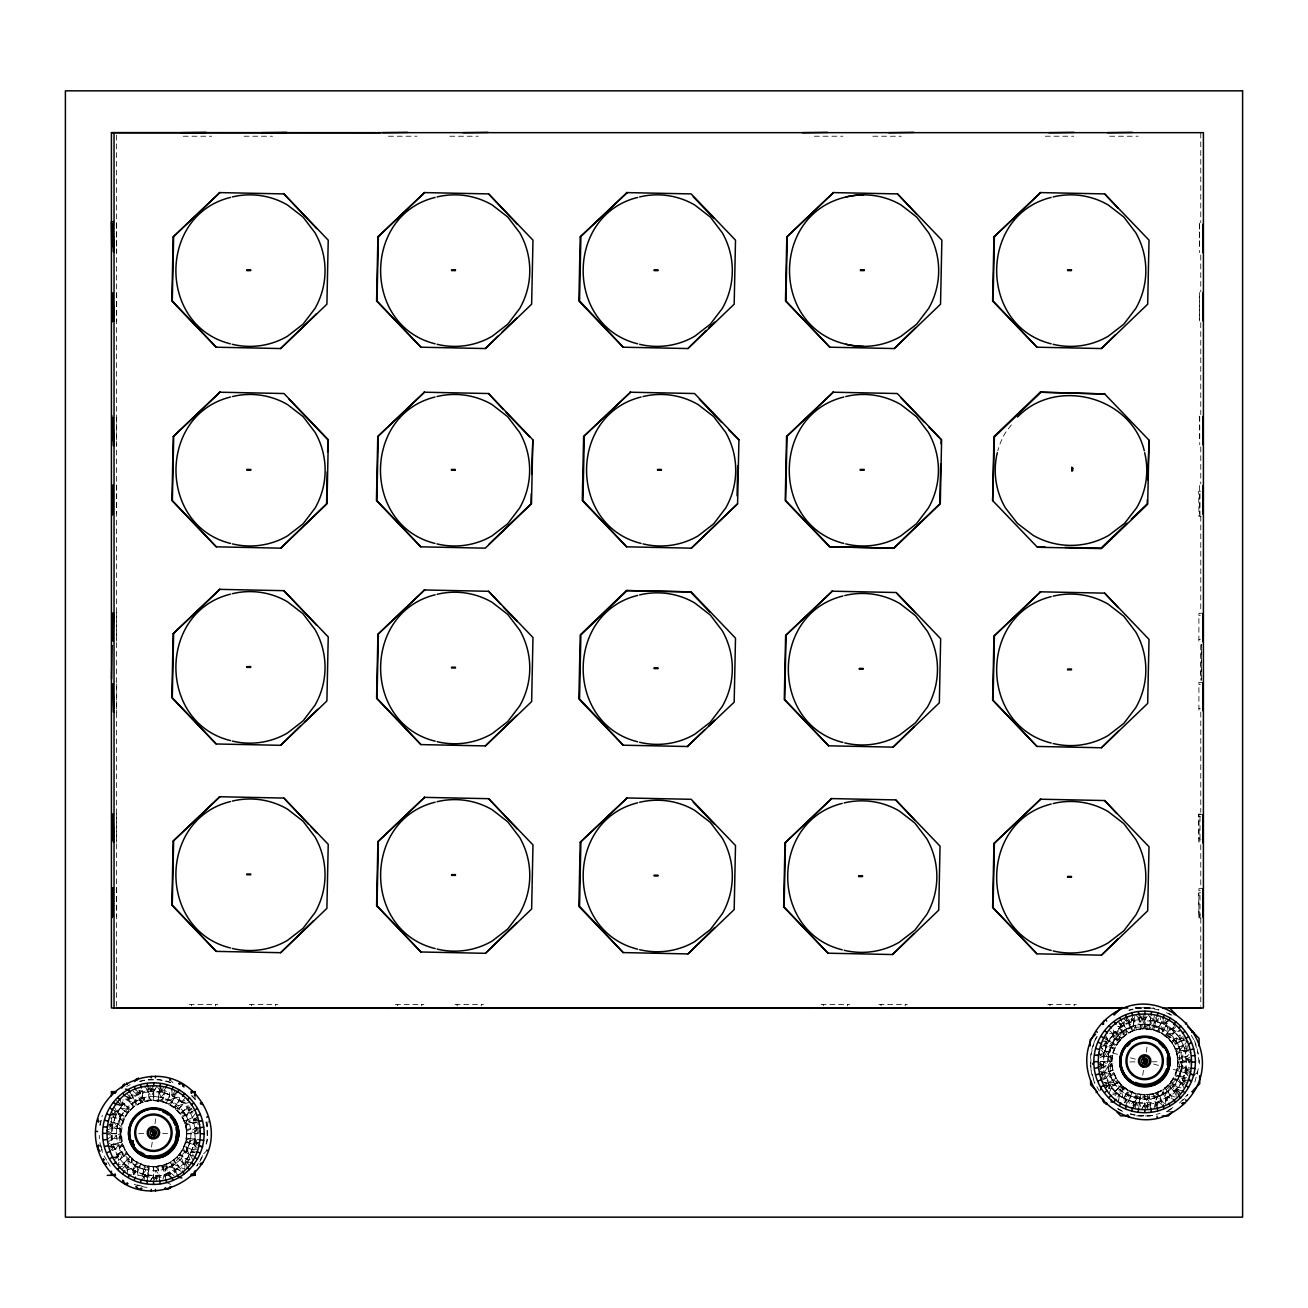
<?xml version="1.0" encoding="UTF-8"?>
<svg xmlns="http://www.w3.org/2000/svg" width="1308" height="1308" viewBox="0 0 1308 1308"><rect width="100%" height="100%" fill="white"/><g stroke="black" fill="none" stroke-linecap="round" stroke-linejoin="round"><path stroke-width="0.75" stroke-dasharray="5 3.75" d="M157.859 1166.049L159.347 1177.445L156.322 1175.451L153.576 1178.377L153.592 1166.605L162.208 1165.346M153.657 1166.458C110.853 1166.752 110.902 1100.061 153.706 1100.502L153.723 1088.73L150.992 1091.657L144.501 1086.964M1149.094 1094.338L1150.566 1105.718L1147.557 1103.739L1144.811 1106.65L1144.827 1094.878C1169.352 1095.63 1186.013 1066.184 1173.554 1045.288M1113.059 1070.222C1107.304 1050.16 1124.062 1028.366 1144.941 1028.791L1144.958 1017.019L1142.211 1019.929L1135.736 1015.253M186.047 1129.442L197.443 1127.97L195.448 1130.979L198.375 1133.725L186.57 1133.742C186.782 1116.116 171.348 1100.649 153.739 1100.731L153.739 1085.771M153.559 1179.489L153.559 1166.376M1133.415 1106.96L1133.431 1102.497L1155.553 1102.579L1155.536 1107.042M1134.347 1016.43L1134.33 1020.894L1156.452 1020.976L1156.468 1018M1184.329 1035.691L1183.527 1039.713L1173.456 1045.517C1167.504 1035.576 1156.55 1029.233 1144.958 1029.02L1144.974 1014.043M1144.794 1107.778L1144.794 1094.649M1201.365 680.291L1201.365 644.321L1200.891 680.291M129.884 1092.115L135.084 1101.14L135.525 1106.192L131.225 1104.099L133.154 1102.628L132.762 1090.937L141.82 1098.36L142.817 1092.72L153.723 1091.297L156.813 1086.376L161.898 1092.589C210.964 1100.682 202.887 1177.2 153.576 1175.81L150.502 1180.732L146.333 1169.728C129.279 1166.883 116.428 1150.517 116.379 1133.382L120.974 1135.54L117.017 1138.205L109.872 1139.137L111.85 1136.112L106.373 1130.308L117.377 1126.139L121.415 1114.759M177.414 1174.993L172.231 1165.968L171.773 1160.915L176.09 1163.008L174.16 1164.48L174.536 1176.17L165.478 1168.747L167.735 1167.815L166.083 1163.858L170.629 1174.813L167.048 1173.341L165.2 1177.053L162.127 1165.493C182.401 1160.441 193.044 1134.968 182.319 1117.016A32.994 32.994 0 0 0 121.824 1141.949L110.248 1145.007L113.96 1146.838L115.006 1149.389L113.077 1151.858M1136.423 1029.887L1133.333 1018.327L1131.485 1022.055L1123.997 1019.243L1124.373 1030.9L1122.444 1032.372L1126.76 1034.481L1126.319 1029.429L1121.12 1020.404M1165.771 1104.459L1165.379 1092.769L1167.308 1091.297L1163.008 1089.188L1163.45 1094.24L1168.649 1103.265M116.199 1104.606L122.216 1105.783L122.347 1101.777M184.886 1167.325L185.082 1161.324L188.941 1160.817L179.507 1153.591L182.907 1156.207L178.199 1155.291L179.948 1160.033L172.215 1165.968L163.238 1169.663L153.592 1170.922L155.734 1166.327L158.415 1170.3M1113.582 1030.066L1113.451 1034.056L1109.593 1034.579M148.899 1096.807L151.565 1100.78L153.723 1096.186L144.076 1097.445L143.193 1102.431L139.58 1099.292L141.215 1103.249L136.686 1092.294L140.267 1093.766L140.447 1090.153M1131.665 1018.425L1131.502 1022.055L1128.951 1023.101L1123.997 1019.21M115.186 1103.135L122.216 1105.783L122.462 1102.154L130.408 1110.1L123.9 1103.625L122.952 1099.717M191.115 1162.501L185.082 1161.324L184.837 1164.954L176.891 1157.008L183.414 1163.482L184.82 1169.319L174.16 1164.48L163.238 1169.663L162.127 1165.493M1178.541 1095.712L1176.317 1089.613L1180.437 1093.226L1176.072 1093.226L1176.317 1089.597L1180.159 1089.09L1170.742 1081.88L1174.143 1084.479L1169.434 1083.58L1171.183 1088.321L1174.633 1091.771L1176.055 1097.608L1176.317 1089.613L1182.334 1090.774M134.757 1174.584L135.067 1170.987C100.978 1156.37 106.193 1100.666 142.817 1092.72L141.82 1098.36M1125.992 1102.857L1126.286 1099.26C1087.111 1082.599 1101.908 1017.379 1144.958 1019.586L1148.032 1014.665L1153.133 1020.878C1201.316 1029.02 1195.103 1105.489 1144.811 1104.083L1141.72 1109.004L1137.551 1098.001C1094.567 1090.741 1100.862 1023.363 1144.941 1024.475L1142.8 1029.069L1140.118 1025.096L1139.186 1017.951L1142.211 1014.795M189.889 1159.591L181.436 1158.12L183.414 1163.482L191.181 1152.234L194.401 1150.615L183.79 1146.233L187.747 1147.868L182.957 1148.195L185.883 1152.332L189.611 1143.372L190.265 1138.549L185.72 1140.118L189.611 1143.388L185.883 1152.332L179.932 1160.065M1105.522 1035.364L1108.416 1040.596L1107.353 1043.146L1104.132 1044.765L1114.743 1049.163L1110.786 1047.528L1115.577 1047.185L1112.65 1043.048L1108.922 1052.008L1108.268 1056.831L1112.814 1055.262L1108.939 1052.008L1101.516 1050.046L1103.821 1053.496L1100.731 1055.85L1098.475 1052.057M1171.167 1088.338C1176.464 1082.321 1180.862 1074.98 1181.484 1066.838L1176.955 1068.407L1180.83 1071.661L1190.918 1074.342M147.412 1180.323L149.308 1165.804L148.115 1174.862L142.686 1174.143L135.067 1170.971L131.143 1172.311L137.111 1161.929L132.5 1169.908L142.67 1174.159L153.576 1175.614L150.502 1180.732M159.658 1088.599L158.006 1101.303L159.2 1092.245L157.99 1089.302M1138.647 1108.595L1140.527 1094.093L1139.333 1103.151L1133.922 1102.431L1126.302 1099.26L1122.362 1100.6L1128.346 1090.218L1121.528 1084.97L1116.313 1078.152L1106.241 1083.956L1102.382 1082.615M1150.893 1016.888L1149.225 1029.576L1150.419 1020.518L1149.225 1017.575M114.303 1107.075L117.18 1112.307L112.946 1122.477L112.226 1127.921L121.301 1129.098L109.512 1127.578L112.586 1125.207L117.18 1112.34L123.9 1103.592L125.862 1108.988L117.409 1107.516M116.412 1133.382C116.592 1116.967 128.151 1101.745 144.076 1097.445L145.188 1101.614L142.098 1090.055L140.267 1093.766L135.64 1089.744M189.333 1102.48L183.512 1103.903L174.798 1097.199L170.187 1105.178L174.765 1097.183L172.231 1096.137L170.612 1092.899L166.23 1103.527L167.865 1099.554L168.209 1104.344L172.329 1101.434L160.982 1097.379L159.184 1092.229L164.612 1092.965L163.369 1097.69L160.116 1101.581L158.562 1097.052C180.095 1099.014 195.66 1122.624 189.611 1143.388L190.265 1138.549M193.012 1160.033L190.118 1154.8L194.712 1141.9L197.802 1139.53M1100.911 1054.493L1103.821 1053.48L1107.353 1043.146L1106.012 1039.222L1116.394 1045.19L1121.643 1038.405L1113.697 1030.442L1113.435 1034.072L1107.418 1032.895M1100.306 1071.448L1104.148 1072.576L1110.018 1084.937L1109.511 1088.779L1118.929 1081.553L1111.686 1087.128L1109.2 1092.916L1117.196 1093.177L1116.623 1096.186M1186.225 1038.176L1181.418 1040.923L1179.751 1038.732L1180.257 1034.89L1170.84 1042.116L1178.083 1036.541L1181.418 1040.923L1187.402 1041.054L1179.98 1050.111L1179.048 1047.855L1175.091 1049.49L1183.527 1046.008L1184.574 1048.542L1188.285 1050.389L1176.726 1053.463L1180.895 1052.351L1182.154 1061.998L1180.83 1071.661L1177.102 1080.621L1174.192 1076.484L1178.982 1076.141L1175.009 1074.506L1185.637 1078.904L1182.399 1080.522L1183.74 1084.446L1173.358 1078.479L1186.143 1085.836M1184.247 1088.305L1181.353 1083.073L1185.947 1070.173L1189.021 1067.819M197.295 1151.808L191.181 1152.234L194.908 1157.564L182.139 1150.19L192.521 1156.158L191.181 1152.234L194.352 1144.631L195.072 1139.186L197.998 1137.993M1103.625 1037.833L1108.416 1040.596L1111.718 1045.288L1106.306 1045.664L1103.461 1056.21L1097.608 1058.581M1181.353 1083.057L1178.05 1078.381L1183.446 1078.005L1186.307 1067.459L1189.234 1066.282M117.704 1123.719L121.579 1126.989L117.05 1128.559L117.704 1123.719L110.281 1121.757L112.586 1125.207L109.692 1126.204M1108.268 1056.831L1108.939 1052.008M1180.83 1071.661L1181.484 1066.838M117.05 1128.559L117.377 1126.139L112.962 1122.493L121.873 1124.847M127.285 1172.818L129.181 1161.242L123.819 1163.204L130.293 1156.697L122.363 1164.643L125.977 1164.888L126.5 1168.731L133.71 1159.313L131.094 1162.714L132.01 1158.005L127.268 1159.755M179.588 1097.412L178.117 1105.865L183.496 1103.903L177.005 1110.41L184.951 1102.464L181.322 1102.219L180.815 1098.377L173.604 1107.794L176.204 1104.393L175.288 1109.102L180.03 1107.353M1118.504 1101.091L1120.416 1089.515L1115.054 1091.493L1123.768 1098.197L1133.905 1102.431L1144.811 1103.887L1141.72 1109.004M151.499 1147.034L152.382 1141.214M155.014 1123.752L155.897 1117.931M1142.718 1075.307L1143.601 1069.486M1146.249 1052.024L1147.132 1046.204M169.582 1172.295L167.048 1173.341L165.903 1179.734L164.497 1174.388L165.478 1168.747L162.813 1180.143M1127.905 1020.583L1128.951 1023.101L1133.055 1026.649L1134.036 1020.992L1123.866 1025.227L1119.501 1028.529L1116.607 1027.303M1154.032 1108.416L1156.713 1097.02L1164.529 1103.494M163.238 1169.663L164.121 1164.676L167.735 1167.815L164.121 1164.676M1133.055 1026.649L1134.052 1020.992M1128.967 1023.101L1132.45 1031.522L1130.799 1027.565L1134.428 1030.72L1135.295 1025.717L1124.373 1030.9L1119.501 1028.529L1125.06 1035.773L1117.833 1026.355L1121.675 1026.862L1122.656 1023.085L1128.477 1033.173A32.994 32.994 0 0 1 1177.936 1061.802L1176.808 1070.336L1172.933 1069.29M1149.634 1098.573L1146.969 1094.6L1144.827 1099.21L1154.457 1097.952L1155.34 1092.948L1158.953 1096.104L1163.45 1094.24L1171.183 1088.338L1168.126 1085.28L1176.072 1093.226M1157.139 1108.023L1155.716 1102.677L1156.713 1097.02M139.089 1090.3L140.267 1093.766L141.395 1087.373M1132.63 1015.646L1131.502 1022.055L1126.875 1018.033M1157.417 1106.421L1158.267 1101.614L1161.847 1103.085L1157.318 1092.147L1158.953 1096.104L1154.457 1097.952L1153.345 1093.782L1161.291 1090.48L1167.112 1100.584L1168.077 1096.807L1170.268 1095.139L1174.617 1096.987M131.127 1162.714L132.01 1158.005M1117.719 1097.02L1124.929 1087.586L1122.329 1091.003L1123.245 1086.294L1118.504 1088.027L1113.582 1092.916L1117.212 1093.177L1113.582 1097.298M1175.908 1051.468L1179.048 1047.871L1175.908 1051.468L1180.895 1052.351L1177.167 1043.359L1171.281 1035.642L1166.523 1037.375L1167.423 1032.666L1164.823 1036.083L1172.033 1026.649L1172.557 1030.491L1180.552 1030.753L1169.352 1034.154L1170.382 1028.84M125.388 1167.897L125.977 1164.888L117.982 1164.627L122.821 1153.95L121.366 1152.021L112.308 1157.22L118.783 1156.664L111.703 1158.201M175.288 1109.102L176.204 1104.393M1122.329 1091.003L1123.245 1086.294M1166.523 1037.375L1167.439 1032.666M1173.145 1027.483L1172.557 1030.491L1176.562 1030.622M1123.981 1022.186L1120.106 1037.587L1104.835 1041.806M1165.918 1101.303L1169.777 1085.885L1188.874 1080.621M100.078 1125.256L101.566 1119.386M206.157 1143.96L207.155 1140.053L206.991 1125.91L205.896 1122.019M1094.289 1041.789L1090.807 1055.491L1090.905 1063.568M1194.891 1082.027L1198.39 1068.325A54.168 54.168 0 0 1 1197.327 1074.309M125.372 1099.014L128.266 1100.257L130.457 1098.589L131.421 1094.812L137.242 1104.884M164.497 1174.388L176.858 1168.518L180.7 1169.025L173.474 1159.607L179.032 1166.85L176.858 1168.518L175.877 1172.295L170.056 1162.223M147.771 1177.592L145.401 1174.519L142.67 1174.159L143.929 1169.417L147.183 1165.526L148.752 1170.055L143.913 1169.401L134.969 1165.673L139.106 1162.763L139.449 1167.553L134.969 1165.673M1124.667 1102.546L1126.302 1099.26L1127.921 1102.497L1132.303 1091.869L1130.668 1095.826L1130.325 1091.052L1126.204 1093.962L1135.164 1097.706L1139.987 1098.344L1138.418 1093.799L1135.148 1097.69L1132.941 1105.996M1171.298 1035.642C1165.264 1030.344 1157.94 1025.979 1149.781 1025.325L1151.351 1029.87L1154.621 1025.979L1156.583 1018.572L1153.133 1020.878L1151.122 1015.073M162.257 1101.876L165.348 1090.283L161.898 1092.589L163.32 1087.242M143.978 1179.865L145.401 1174.519L141.951 1176.824M1154.555 1015.531L1153.133 1020.878L1157.302 1015.891M1135.213 1108.138L1136.636 1102.791L1128.804 1100.306L1128.444 1094.894L1123.768 1098.197L1128.346 1090.218L1136.276 1093.521L1144.892 1094.731L1153.427 1093.619M123.786 1163.204L132.533 1169.924L137.209 1166.622L137.585 1172.017L142.67 1174.159L145.041 1165.232M1136.276 1093.521L1133.889 1102.415L1137.551 1098.001L1139.987 1098.344M1153.493 1030.148L1155.88 1021.254L1158.741 1018.474M206.991 1125.91L208.463 1120.531M153.2 1084.757L150.976 1091.657L147.575 1086.572L148.262 1092.016L151.287 1096.496L153.723 1091.297M155.211 1178.9L156.322 1175.451L159.739 1180.535L159.036 1175.091L156.012 1170.611L153.576 1175.81M1144.958 1019.586L1142.522 1024.785L1139.497 1020.289L1138.81 1014.845L1142.211 1019.929L1144.435 1013.03M1146.446 1107.189L1147.557 1103.739L1150.958 1108.824L1150.272 1103.38L1147.247 1098.884L1144.811 1104.083M117.213 1157.956L119.78 1150.223L119.78 1116.754L117.213 1109.037M189.938 1159.885L186.717 1150.223L186.717 1116.754L189.938 1107.108M1175.189 1023.477L1172.557 1030.491L1176.186 1026.371M115.006 1149.372L118.554 1145.285L112.913 1144.287L107.567 1145.71L113.96 1146.838L112.488 1150.419L123.442 1145.89L119.486 1147.525L122.625 1143.911L117.638 1143.029L121.808 1141.917L120.728 1133.398L108.924 1133.382M139.449 1167.553L141.084 1163.58L136.686 1174.208L135.067 1170.971L132.402 1172.851M194.99 1109.887L185.965 1115.086L180.913 1115.528L183.006 1111.228L184.477 1113.157L196.184 1112.765L188.744 1121.823L194.385 1122.82L199.732 1121.397L193.339 1120.269L194.81 1116.689L183.856 1121.218L187.812 1119.583L184.673 1123.196L189.676 1124.079L185.491 1125.191L197.067 1122.101L193.339 1120.269L198.849 1115.626M1116.345 1078.184L1113.043 1070.206L1101.467 1073.279L1105.195 1075.127L1103.723 1078.708L1114.678 1074.179L1110.721 1075.814L1113.86 1072.2L1108.873 1071.317L1112.568 1080.294L1115.528 1084.168L1117.621 1079.852L1112.568 1080.294L1103.543 1085.493L1110.018 1084.937L1111.686 1087.128L1114.056 1082.239L1112.601 1080.31M1159.101 1027.843L1159.428 1032.617L1163.564 1029.707L1159.101 1027.843L1157.466 1031.799L1160.948 1023.363L1155.863 1021.237L1144.958 1019.782L1148.032 1014.665L1150.762 1017.788M1186.045 1044.961L1184.574 1048.542L1189.773 1046.792M119.551 1119.239L121.431 1114.776L124.342 1118.912L119.551 1119.239L123.524 1120.874L112.897 1116.492L116.134 1114.874L114.793 1110.95L125.176 1116.918L117.197 1112.307L123.9 1103.625M188.09 1105.374L184.477 1113.157L185.932 1115.086L184.477 1113.157M152.366 1088.714L150.976 1091.657L147.935 1085.133M153.559 1181.337L156.322 1175.451L157.843 1178.721M1139.17 1013.406L1142.211 1019.929L1143.601 1016.986M1144.794 1109.625L1147.557 1103.739L1149.078 1106.993M1122.019 1023.396L1110.1 1047.871L1110.508 1076.566L1131.077 1096.578L1159.771 1096.186L1179.783 1075.601L1179.391 1046.907L1158.806 1026.894L1130.112 1027.303L1107.729 1038.928M1175.712 1041.43L1177.2 1043.359L1172.148 1043.817L1174.241 1039.5L1175.712 1041.43L1181.418 1040.923L1177.2 1043.359L1175.712 1041.43L1178.083 1036.541M1108.219 1088.616L1110.018 1084.937L1108.334 1082.746L1104.344 1082.664M133.334 1174.486L135.067 1170.987L135.28 1174.044M1124.569 1102.758L1126.286 1099.26L1126.515 1102.317M133.432 1174.257L135.067 1170.971L129.721 1175.843M174.683 1091.199L172.231 1096.137L164.628 1092.948L153.723 1091.493L156.813 1086.376L159.543 1089.515M1165.902 1019.488L1163.466 1024.409L1155.88 1021.254L1150.402 1020.502L1152.201 1025.668L1163.58 1029.707M1187.304 1047.283L1179.587 1061.262L1189.757 1078.381M202.675 1155.504L196.74 1166.082A54.168 54.168 0 0 0 202.887 1155.602M1095.286 1040.024L1097.265 1036.508M1100.502 1079.378L1110.312 1062.227L1100.126 1045.108M141.428 1180.911L145.401 1174.519L146.398 1177.413M1132.646 1109.2L1136.636 1102.791L1137.633 1105.701M1158.806 1026.894L1162.583 1020.976M1125.436 1105.456L1131.077 1096.578M1103.429 1067.115L1098.393 1070.892L1103.085 1064.401L1100.159 1061.655L1111.931 1061.671L1097.199 1061.638L1103.085 1064.401L1098.001 1067.819L1103.429 1067.115L1107.925 1064.091L1102.726 1061.655M1189.806 1061.998L1186.683 1059.267L1188.678 1056.243L1177.282 1057.731M1118.585 1035.347L1120.335 1040.089L1115.626 1039.206L1119.027 1041.789L1111.784 1036.23L1115.119 1031.898L1121.643 1038.389M1177.985 1087.438L1174.633 1091.771L1172.671 1086.408L1181.124 1087.864M1011.395 424.92L1005.378 432.703A74.589 74.589 0 0 0 997.791 450.819M1190.133 1060.379L1186.683 1059.267L1191.817 1059.267L1189.61 1062.014L1177.838 1061.998L1192.569 1062.031L1186.683 1059.267L1191.768 1055.85M164.612 1092.965L160.982 1097.379L158.562 1097.052M142.686 1174.143L146.333 1169.728L148.752 1170.055M1155.847 1021.237L1152.201 1025.668L1149.781 1025.325M159.887 1086.784L161.914 1092.589L166.067 1087.618M143.324 1177.004L145.401 1174.519L146.676 1181.615M1134.543 1105.293L1136.636 1102.791M1106.241 1077.661L1109.789 1073.557L1104.148 1072.576L1098.802 1073.982L1105.195 1075.111L1101.172 1079.738M109.937 1151.465L113.96 1146.838L106.733 1146.495M119.486 1147.525L122.625 1143.911M184.673 1123.196L187.812 1119.583M122.363 1169.009L125.977 1164.888L119.878 1167.112M184.951 1098.099L181.322 1102.219L185.327 1102.35M150.976 1086.523L147.968 1089.662L149.439 1101.058M1167.504 1097.575L1181.353 1083.367L1183.478 1085.444M1179.505 1103.036L1187.975 1094.355A54.168 54.168 0 0 1 1182.645 1100.469M1115.054 1091.493L1121.528 1084.97L1118.471 1088.027M119.78 1116.754L136.523 1100.028L169.991 1100.028L179.637 1096.807M126.86 1170.186L136.523 1166.965L169.991 1166.965L186.717 1150.223M1176.186 1030.753L1168.24 1038.699L1174.715 1032.175L1163.466 1024.409L1161.847 1021.172L1160.948 1023.346L1160.18 1017.101M203.656 1153.754L207.645 1149.83M1105.718 1087.52L1108.939 1084.414L1121.496 1097.412L1118.291 1100.519M177.594 1091.264L172.247 1096.12L171.806 1090.005M1168.812 1019.537L1163.466 1024.409L1163.041 1018.278M1190.084 1043.898L1184.574 1048.558L1190.967 1049.686L1185.62 1051.092L1179.98 1050.111L1191.375 1052.776M1193.942 1075.16L1197.425 1072.478L1194.825 1068.587M126.598 1098.082L130.457 1098.589L142.817 1092.72M133.154 1102.628L144.076 1097.445L133.154 1102.628L128.266 1100.257L133.825 1107.5L128.282 1100.257M172.231 1165.968L174.16 1164.48M174.667 1170.202L176.858 1168.518L182.368 1171.216M1154.457 1097.952L1165.379 1092.769L1170.268 1095.139L1164.709 1087.896L1171.935 1097.314M1155.716 1102.677L1168.077 1096.807L1173.603 1099.488M124.947 1095.891L130.44 1098.589L132.631 1096.938M1124.373 1030.9L1126.302 1029.445M1163.45 1094.224L1165.379 1092.769M1165.902 1098.458L1168.077 1096.807L1173.995 1100.927M107.158 1142.603L116.69 1135.818L106.373 1130.308M200.533 1127.578L195.448 1130.979L201.334 1133.742L195.808 1133.725L190.608 1131.289L197.622 1126.384M1188.841 1054.673L1181.843 1059.578L1190.444 1064.058M174.765 1097.183L170.105 1100.486L168.945 1088.812M177.561 1092.393L172.247 1096.12L176.171 1094.796M1168.796 1020.681L1163.466 1024.409L1167.39 1023.069L1161.422 1033.451L1166.033 1025.472L1161.324 1028.775L1160.948 1023.363M190.298 1128.902L186.325 1131.567L190.919 1133.709M1101.091 1067.426L1108.236 1066.494L1112.209 1063.813L1107.614 1061.671M1181.533 1057.175L1177.56 1059.856L1182.154 1061.998M106.766 1139.53L111.85 1136.129L105.964 1133.366L120.696 1133.398M191.753 1108.268L188.516 1110.443L186.848 1108.268L179.621 1113.827L189.022 1106.601L188.516 1110.459L190.167 1112.634M1133.186 1105.096L1136.636 1102.791L1138.99 1105.881M114.205 1159.689L118.783 1156.648L120.45 1158.839L127.693 1153.28L118.276 1160.507L118.783 1156.648L117.131 1154.474L122.821 1153.95L124.293 1155.88L126.385 1151.58L121.333 1152.021L122.821 1153.95M191.573 1108.432L188.516 1110.459L190.2 1112.634M1105.44 1087.978L1110.018 1084.937L1106.241 1083.956M1182.808 1036.704L1179.751 1038.732L1183.527 1039.713M1171.51 1111.751L1165.935 1111.702L1174.617 1106.552M182.221 1117.245L192.292 1111.424M184.657 1100.453L181.338 1102.219L184.379 1101.107M1158.43 1020.06L1144.467 1027.107L1130.619 1019.324M1131.469 1103.412L1145.432 1096.382L1157.547 1103.184M1096.545 1067.459L1103.085 1064.401L1099.636 1063.29M1179.391 1046.907L1184.786 1044.471M1101.352 1080.343L1110.508 1076.566M1112.634 1094.845L1117.196 1093.177M197.018 1145.35L194.712 1141.9L200.516 1139.889L195.072 1139.186L189.922 1140.968L198.489 1148.947M1188.253 1073.623L1185.947 1070.173L1191.752 1068.178L1186.307 1067.459L1181.157 1069.257L1189.724 1077.236M200.565 1120.613L193.339 1120.269L197.034 1119.027M110.493 1148.015L113.96 1146.838M193.339 1120.269L198.554 1118.52M139.809 1081.651L145.646 1080.016L159.772 1079.836L173.49 1083.335L169.566 1079.362M1129.082 1010.479L1132.973 1009.384M1130.341 1113.713L1138.173 1115.708L1152.315 1115.528L1160.098 1113.337M1108.873 1071.317L1113.043 1070.206M192.063 1109.675L188.516 1110.443L191.753 1110.165M1102.938 1086.49L1110.018 1084.937M105.49 1126.482L112.586 1125.207L110.101 1123.114M197.197 1143.993L194.712 1141.9L198.26 1141.263M1096.725 1054.771L1103.821 1053.48M1189.495 1069.552L1185.947 1070.189L1188.432 1072.266M117.017 1138.205L121.252 1137.666M1108.236 1066.494L1112.487 1065.938M195.105 1128.264L198.718 1127.807M110.379 1117.964L120.483 1117.016L117.18 1112.34L112.39 1109.544M196.936 1149.143L186.815 1150.092L190.118 1154.768M1100.044 1046.433L1106.29 1045.681M1183.462 1077.988L1186.601 1077.612M1108.334 1082.746L1114.056 1082.239M1179.751 1038.732L1182.988 1038.454M1104.295 1043.359L1107.353 1043.146L1105.489 1040.481M110.003 1115.299L116.118 1114.857L114.254 1112.209M1188.531 1080.097L1182.416 1080.522L1185.211 1084.512M1188.841 1050.994L1185.865 1051.043L1186.176 1071.236L1189.152 1071.187M1200.744 491.17L1198.684 491.203L1198.995 516.284L1201.071 516.251M1200.728 814.067L1198.668 814.099L1198.978 839.18L1201.055 839.147M1200.744 892.775L1198.668 892.808L1198.978 917.889L1201.055 917.856M1100.911 1072.151L1103.887 1072.119L1103.674 1052.27M1129.948 1061.9L1135.916 1061.883M1151.858 1061.802L1159.82 1061.769M138.713 1133.627L144.697 1133.595M162.617 1133.513L168.585 1133.48M183.218 136.228L211.667 136.228M244.007 136.228L272.456 136.228M388.509 136.228L416.958 136.228M449.772 136.228L478.205 136.228M814.361 136.228L842.81 136.228M872.845 136.228L901.294 136.228M1045.288 136.228L1073.737 136.228M1109.707 136.228L1138.156 136.228M1202.461 613.272L1198.896 613.272L1198.896 641.721M1198.896 615.414L1200.319 615.414M1198.896 639.579L1200.319 639.579M1202.461 682.367L1198.913 682.367L1198.913 710.816M1198.913 684.509L1200.335 684.509M1198.913 708.674L1200.335 708.674M1202.461 814.573L1198.896 814.573L1198.896 843.022M1198.896 816.699L1200.319 816.699M1198.896 840.88L1200.319 840.88M1202.461 888.606L1198.913 888.606L1198.913 917.055M1198.913 890.732L1200.335 890.732M1198.913 914.913L1200.335 914.913M189.235 1004.43L217.684 1004.43M249.321 1004.43L277.77 1004.43M395.408 1004.43L423.857 1004.43M455.021 1004.43L483.469 1004.43M821.162 1004.43L849.611 1004.43M878.927 1004.43L907.376 1004.43M1047.822 1004.43L1076.271 1004.43M1135.491 1007.994L1152.397 1007.994M1135.426 1008.206L1151.759 1008.206M1186.683 1059.267L1191.817 1059.267M139.989 1091.657L166.508 1091.657M137.945 1175.336L170.596 1175.336M186.603 1133.709L195.808 1133.725M1135.524 1007.52L1153.345 1007.569M1136.538 1115.904L1152.381 1115.969M1198.978 515.172L1200.008 515.172L1200.008 492.151M1198.962 838.068L1200.008 838.085L1200.008 815.048M1198.978 916.777L1200.008 916.794L1200.008 893.756M1097.968 1074.784L1105.195 1075.111M1186.013 1080.833L1182.416 1080.522L1185.915 1082.256M108.94 1114.253L116.118 1114.857L111.196 1112.421M194.778 1152.544L191.181 1152.234L196.102 1154.686M1099.832 1055.736L1112.536 1057.387L1103.478 1056.194L1108.612 1054.411L1101.418 1047.871M1186.307 1067.459L1177.233 1066.282L1186.291 1067.475M195.072 1139.186L185.998 1138.009L195.055 1139.186M1144.958 1024.687L1154.621 1025.979M1145.007 1028.742L1153.542 1029.887M1135.148 1097.69L1144.811 1098.982M153.723 1096.398L163.386 1097.706M153.772 1100.469L162.306 1101.598M143.913 1169.401L153.576 1170.709M1104.148 1072.576L1109.789 1073.557M188.744 1121.823L200.14 1124.504M118.554 1145.285L109.087 1143.176M120.549 1107.941L127.792 1113.517L124.391 1110.901L129.1 1111.816L127.35 1107.075M1115.626 1039.19L1120.335 1040.089M1169.434 1083.58L1174.143 1084.479M124.391 1110.901L129.1 1111.816M178.199 1155.291L182.907 1156.207M1111.784 1036.23L1117.097 1037.26L1115.119 1031.898M108.76 1124.439L112.586 1125.207L109.382 1123.212M201.121 1145.89L194.712 1141.9L198.538 1142.669M1188.269 1041.577L1169.09 1036.901L1166.752 1023.951M1158.839 1010.119L1151.007 1008.125L1136.865 1008.288A54.168 54.168 0 0 1 1158.953 1009.678M137.16 1184.934L143.03 1186.421M1101.45 1081.585L1120.793 1086.572L1123.147 1099.537M189.611 1143.372L199.699 1146.07M1191.294 1071.612L1185.947 1070.173L1192.34 1074.162M194.712 1141.9L200.059 1143.323M109.022 1124.259L112.586 1125.207M1104.197 1050.749L1118.88 1054.706M1130.472 1057.829L1136.26 1059.398M1153.64 1064.091L1159.428 1065.644M1176.66 1070.549L1185.571 1072.92M185.442 1142.26L194.336 1144.647M126.86 1096.807L136.523 1100.028M169.991 1166.965L179.637 1170.186M187.306 1167.423L185.082 1161.324L188.597 1162.649M1179.783 1075.601L1190.787 1080.081M1102.775 1044.896L1110.1 1047.871L1130.112 1027.303L1125.42 1016.398M164.644 1092.965L169.713 1095.074M1102.431 1040.71L1107.353 1043.146L1104.917 1040.481M1182.399 1080.522L1187.337 1082.959M112.619 1113.141L116.118 1114.857M166.607 1182.383L170.776 1184.443M1166.474 1012.605L1171.755 1015.564M1117.424 1108.252L1122.705 1111.228M1108.432 1040.579L1116.394 1045.19M176.858 1168.518L182.777 1172.638M1130.815 1027.565L1134.428 1030.72M1155.34 1092.948L1158.953 1096.104M1162.894 1105.636L1158.267 1101.614L1156.435 1105.342L1153.345 1093.782M139.58 1099.292L143.193 1102.431M171.659 1177.363L167.032 1173.341L171.675 1178.851M1179.244 1092.196L1176.317 1089.613L1179.865 1096.267M116.363 1100.617L122.216 1105.783L119.993 1099.685M1109.331 1030.442L1113.435 1034.072L1112.34 1031.015M118.096 1102.154L122.216 1105.783M185.098 1161.324L189.202 1164.954M1119.19 1022.791L1122.378 1025.913L1108.546 1040.122L1105.342 1036.999M191.606 1095.891L195.938 1100.126A54.168 54.168 0 0 0 191.916 1095.581M169.991 1100.028L186.717 1116.754M119.78 1150.223L136.523 1166.965M1168.42 1026.061L1180.764 1038.748M117.115 1154.474L118.783 1156.648L115.006 1155.683L125.078 1149.863A32.994 32.994 0 0 0 185.605 1124.978M106.373 1130.292L108.728 1133.382M1137.617 1017.771L1139.497 1020.289M146.382 1089.482L148.262 1092.016M159.036 1175.091L160.917 1177.625M1119.501 1023.624L1121.675 1026.878L1121.397 1023.641M1118.634 1022.284L1121.675 1026.862L1120.907 1023.33M127.416 1094.011L130.457 1098.589L130.162 1095.352M1191.294 1035.364L1194.384 1040.563L1198.21 1054.183M1096.856 1086.719L1100.993 1093.668M106.667 1160.18L103.577 1154.964A54.168 54.168 0 0 1 101.501 1149.258M107.697 1161.913L110.788 1167.128M1159.771 1096.186L1163.695 1105.26M139.024 1090.071L140.267 1093.766M100.83 1145.252L103.021 1153.018M129.672 1095.058L130.44 1098.589M160.622 1085.493L161.914 1092.589M1176.824 1053.251L1177.936 1061.802A32.994 32.994 0 0 1 1128.395 1090.283A32.994 32.994 0 0 1 1128.493 1033.14M1140.118 1025.096L1140.674 1029.331M1128.82 1100.322L1129.196 1103.445M137.585 1172.033L137.978 1175.173M1141.835 1016.054L1142.211 1019.929M1147.557 1103.739L1147.557 1108.873L1147.557 1103.739L1147.934 1107.614M156.322 1175.451L156.322 1180.584L156.322 1175.451L156.698 1179.325M1199.403 1060.02L1199.452 1063.96M1199.338 223.161L1199.649 248.242M1199.338 296.671L1199.665 321.752M1199.322 416.157L1199.649 441.237M1090.921 1065.595L1090.97 1069.633L1094.796 1083.253A54.168 54.168 0 0 1 1096.856 1036.296M1200.76 133.04L1200.76 222.801M1200.76 255.093L1200.76 291.815M1200.76 322.716L1200.76 414.554M1200.777 446.895L1200.76 483.911M1200.777 516.268L1200.76 612.438M1200.777 644.811L1200.76 679.751M1200.777 712.141L1200.76 812.366M1200.777 844.755L1200.76 885.794M1200.777 918.216L1200.76 1006.163M1199.73 416.271L1199.73 444.704M1199.469 224.142L1199.469 252.591M1199.452 292.518L1199.452 320.967M1199.469 485.464L1199.469 513.913M1074.146 1004.43L1074.146 1005.852M1049.964 1004.43L1049.964 1005.852M905.25 1004.43L905.25 1005.852M881.069 1004.43L881.069 1005.852M847.47 1004.43L847.47 1005.852M823.288 1004.43L823.288 1005.852M481.328 1004.43L481.328 1005.852M457.146 1004.43L457.146 1005.852M421.716 1004.43L421.716 1005.852M397.534 1004.43L397.534 1005.852M275.628 1004.43L275.628 1005.852M251.463 1004.43L251.463 1005.852M215.542 1004.43L215.542 1005.852M195.088 1095.744L195.088 1099.815M195.088 1118.193L195.088 1148.8M191.36 1004.43L191.36 1005.852M116.657 223.701L116.657 252.15M116.674 292.894L116.674 321.327M116.657 417.497L116.657 445.946M116.657 485.023L116.657 513.472M116.657 612.716L116.657 641.165M116.674 683.839L116.674 712.288M116.657 813.903L116.657 842.352M116.657 887.723L116.657 916.172M116.461 135.084L116.461 1006.163M111.425 1118.193L111.425 1146.756M206.255 1121.937A54.168 54.168 0 0 1 206.533 1144.026M146.954 1187.419A54.168 54.168 0 0 1 140.97 1186.372M138.991 1185.865A54.168 54.168 0 0 1 133.252 1183.92M100.945 1147.296A54.168 54.168 0 0 1 99.212 1135.311M99.849 1125.223A54.168 54.168 0 0 1 102.351 1115.397M126.582 1086.539A54.168 54.168 0 0 1 130.195 1084.659M139.694 1081.209A54.168 54.168 0 0 1 173.49 1083.335M1171.363 1109.004A54.168 54.168 0 0 1 1165.935 1111.702M1152.315 1115.528A54.168 54.168 0 0 1 1130.226 1114.138M1122.624 1111.424A54.168 54.168 0 0 1 1117.196 1108.644M1128.951 1010.038A54.168 54.168 0 0 1 1132.891 1009.008M1168.404 1013.242A54.168 54.168 0 0 1 1171.984 1015.171M1194.384 1040.563A54.168 54.168 0 0 1 1198.717 1064.303M186.979 1133.611L185.834 1142.227A33.321 33.321 0 0 1 162.225 1165.755L153.592 1166.883L144.975 1165.722A33.321 33.321 0 0 1 124.767 1150.173L121.448 1142.129L120.336 1133.496A33.321 33.321 0 0 1 153.706 1100.224L162.339 1101.385A33.321 33.321 0 0 1 182.548 1116.934L185.85 1124.978L186.979 1133.611M1178.214 1061.9L1177.053 1070.516A33.321 33.321 0 0 1 1153.46 1094.044L1144.827 1095.156L1136.211 1094.011A33.321 33.321 0 0 1 1116.002 1078.446L1112.683 1070.402L1111.555 1061.785A33.321 33.321 0 0 1 1144.941 1028.513L1153.558 1029.658A33.321 33.321 0 0 1 1173.766 1045.223L1177.086 1053.267L1178.214 1061.9M1103.085 1064.401L1099.652 1064.401L1103.085 1064.401M200.582 1130.979L195.448 1130.979L200.582 1130.979M150.992 1091.657L150.976 1088.24L150.976 1091.657M1126.139 1094.175A37.491 37.491 0 0 0 1182.448 1061.802A37.491 37.491 0 0 0 1126.253 1029.233A37.491 37.491 0 0 0 1126.139 1094.175"/><path stroke-width="1.5" d="M1072.609 468.918C1071.775 466.94 1073.672 467.07 1071.726 469.817L1071.841 467.152L1071.824 468.918M1072.527 468.231L1072.609 469.343M153.559 1184.083L153.559 1181.337C91.625 1181.091 91.38 1085.427 153.739 1085.771C215.673 1086.016 215.918 1181.68 153.559 1181.337M153.739 1085.771L153.755 1083.024M1144.778 1112.356L1144.794 1109.625C1082.861 1109.364 1082.615 1013.7 1144.974 1014.043C1206.908 1014.305 1207.153 1109.969 1144.794 1109.625M1144.974 1014.043L1144.974 1011.313M1071.808 468.117L1071.841 471.109L1071.824 469.343M1072.642 470.128C1072.217 471.305 1073.508 470.177 1071.857 470.128M103.545 1158.692L103.512 1162.403C141.869 1227.068 240.034 1170.398 203.214 1104.851C164.857 1040.187 66.692 1096.856 103.512 1162.403L106.422 1164.3M219.401 192.587L283.885 193.911L328.226 240.149L326.902 304.192L280.664 348.549L216.196 347.209L171.838 300.987L173.179 236.928L219.842 192.587L173.179 236.928M216.196 347.209L172.28 300.987L173.621 236.928M219.499 392.204L283.983 393.528L328.324 439.766L327 503.809L280.762 548.166L216.278 546.826L171.937 500.588L173.277 436.545L219.94 392.204L173.277 436.545M216.278 546.826L172.378 500.588L173.702 436.545M219.401 589.352L283.885 590.676L328.226 636.914L326.902 700.957L280.664 745.315L216.196 743.974L171.838 697.736L173.179 633.693L219.842 589.352L173.179 633.693M216.196 743.974L172.28 697.736L173.621 633.693M219.401 796.736L283.885 798.076L328.226 844.314L326.902 908.357L280.664 952.698L216.196 951.374L171.838 905.136L173.179 841.093L219.842 796.736L173.179 841.093M216.196 951.374L172.28 905.136L173.621 841.093M280.762 548.166L326.559 503.809L327.229 471.779M327.638 451.767L327.899 439.766L289.101 399.316M424.152 192.587L488.62 193.911L532.977 240.149L531.637 304.192L485.415 348.549L420.931 347.209L376.59 300.987L377.914 236.928L424.577 192.587L377.914 236.928M420.931 347.209L377.015 300.987L378.355 236.928M424.005 392.204L488.489 393.528L532.83 439.766L531.489 503.809L485.268 548.166L420.784 546.826L376.442 500.588L377.767 436.545L424.446 392.204L377.767 436.545M420.784 546.826L376.884 500.588L378.208 436.545M424.152 589.957L488.62 591.298L532.977 637.519L531.637 701.579L485.415 745.92L420.931 744.595L376.59 698.358L377.914 634.315L424.577 589.957L377.914 634.315M420.931 744.595L377.015 698.358L378.355 634.315M424.152 797.357L488.62 798.681L532.977 844.919L531.637 908.978L485.415 953.319L420.931 951.979L376.59 905.757L377.914 841.698L424.577 797.357L377.914 841.698M420.931 951.979L377.015 905.757L378.355 841.698M489.159 543.997L531.064 503.809L531.277 493.803M531.686 473.79L532.83 439.766M626.434 192.587L691.164 193.911L735.505 240.149L734.18 304.192L687.943 348.549L623.213 347.209L578.872 300.987L580.212 236.928L627.121 192.587L580.212 236.928M623.213 347.209L579.558 300.987L580.883 236.928M629.851 392.204L694.564 393.528L738.922 439.766L737.581 503.809L691.36 548.166L626.63 546.826L582.289 500.588L583.613 436.545L630.521 392.204L583.613 436.545M687.943 746.525L623.213 745.2L578.872 698.962L580.212 634.92L626.434 590.562L691.164 591.903L735.505 638.14L734.18 702.183L687.272 746.525L704.603 729.897M626.63 546.826L582.959 500.588L584.3 436.545M623.213 745.2L579.558 698.962L580.883 634.92L627.121 590.562M626.434 797.962L691.164 799.302L735.505 845.524L734.18 909.583L687.943 953.924L623.213 952.584L578.872 906.362L580.212 842.303L627.121 797.962L580.212 842.303M623.213 952.584L579.558 906.362L580.883 842.303M737.074 495.814L737.696 465.779M833.049 192.587L897.517 193.911L941.874 240.149L940.534 304.192L894.312 348.549L829.828 347.209L785.487 300.987L786.811 236.928L833.474 192.587L786.811 236.928M829.828 347.209L785.912 300.987L787.253 236.928M832.787 392.204L897.272 393.528L941.613 439.766L940.288 503.809L894.051 548.166L829.566 546.826L785.225 500.588L786.566 436.545L833.229 392.204L786.566 436.545M894.051 548.166L830.008 546.826L785.667 500.588L786.991 436.545M831.839 591.183L896.323 592.524L940.665 638.745L939.34 702.805L893.102 747.146L828.634 745.805L784.277 699.584L785.617 635.524L832.28 591.183L785.617 635.524M828.634 745.805L784.718 699.584L786.059 635.524M831.218 798.583L895.702 799.907L940.043 846.145L938.719 910.188L892.481 954.546L828.013 953.205L783.656 906.967L784.996 842.924L831.659 798.583L784.996 842.924M828.013 953.205L784.097 906.967L785.438 842.924M893.626 548.166L939.847 503.809L940.681 463.784M941.09 443.772L941.188 439.766L928.713 426.768M1040.187 192.587L1104.671 193.911L1149.013 240.149L1147.688 304.192L1101.45 348.549L1036.966 347.209L992.625 300.987L993.966 236.928L1040.628 192.587L993.966 236.928M1036.966 347.209L993.066 300.987L994.391 236.928M1104.246 393.528L1149.029 440.191L1147.688 504.25L1101.45 548.592L1037.408 547.251L992.625 500.588L993.966 436.545L1040.203 392.204L1104.688 393.97L1040.203 392.204M1040.645 392.629L994.407 436.986L992.625 500.588M1040.187 591.805L1104.671 593.145L1149.013 639.383L1147.688 703.426L1101.45 747.767L1036.966 746.443L992.625 700.205L993.966 636.162L1040.628 591.805L993.966 636.162M1036.966 746.443L993.066 700.205L994.391 636.162M1040.187 799.204L1104.671 800.545L1149.013 846.766L1147.688 910.826L1101.45 955.167L1036.966 953.826L992.625 907.605L993.966 843.546L1040.628 799.204L993.966 843.546M1036.966 953.826L993.066 907.605L994.391 843.546M1131.355 519.047L1147.247 503.809L1147.329 499.803M1147.754 479.791L1149.029 440.191M1202.919 252.493L1202.919 224.24L1203.017 252.591M1202.902 444.704L1202.902 416.467M1202.902 513.733L1202.902 485.481L1203.017 513.913M1202.902 641.721L1202.902 613.485M1202.919 710.816L1202.919 682.58M1202.902 843.022L1202.902 814.77M1202.919 917.055L1202.919 888.802M175.975 1138.581L176.662 1132.842M1167.423 1064.941L1167.374 1057.305M140.741 1189.528L140.953 1188.007M155.439 1077.89L155.652 1076.37M151.09 1190.885L151.287 1189.364M147.003 1183.397L147.412 1180.323M159.887 1086.784L160.295 1083.711M1138.238 1111.669L1138.647 1108.595M1151.122 1015.073L1151.53 1012M1100.584 1089.924L1101.172 1086.866L1103.543 1085.493M140.43 1182.514L141.248 1179.489M166.067 1087.618L166.884 1084.594M1131.649 1110.803L1132.466 1107.778M1157.302 1015.891L1158.103 1012.866M98.754 1144.941L97.773 1148.522L100.095 1151.105M194.058 1174.322L195.137 1171.036M1102.824 1024.507L1103.887 1021.205C1157.678 968.672 1237.826 1048.82 1185.293 1102.611C1131.518 1155.144 1051.354 1074.996 1103.887 1021.205M126.713 1184.361L127.301 1182.939M169.795 1080.326L170.383 1078.904M136.343 1188.351L136.931 1186.928M179.425 1084.316L180.013 1082.91M1127.578 1116.623L1128.166 1115.217M134.299 1179.963L135.492 1177.102M171.806 1090.005L172.999 1087.144M1125.534 1108.252L1126.728 1105.391M1163.041 1018.278L1164.234 1015.417M111.556 646.544L112.014 645.563L111.556 679.163M128.38 1177.069L129.737 1174.715M177.561 1092.393L178.918 1090.038M1119.615 1105.342L1120.972 1102.987M1168.796 1020.681L1170.153 1018.327M121.758 1088.142L124.587 1083.776M1113.925 1014.975L1115.822 1012.065M183.038 1086.392L183.97 1085.182M122.756 1182.072L123.688 1180.862M191.311 1092.752L192.243 1091.526M1105.718 1104.017L1106.65 1102.791M1174.257 1014.681L1175.205 1013.455M122.674 1173.668L124.816 1170.905M182.499 1096.202L184.624 1093.439M1092.442 1064.238L1094.453 1061.638L1097.199 1061.638M1116.035 1099.194L1113.909 1101.957L1110.95 1101.957M1173.717 1024.475L1175.859 1021.712M1095.63 1034.187L1090.136 1039.811L1090.218 1045.926M1116.182 1013.095L1121.675 1007.471M1172.344 1111.8L1168.224 1116.018L1162.289 1116.002M1192.912 1090.692L1199.763 1083.662L1199.649 1075.781M117.655 1169.319L119.878 1167.112M187.42 1099.995L189.644 1097.788M1108.89 1097.608L1111.113 1095.401M1178.655 1028.268L1180.879 1026.061M316.356 313.904L280.664 348.549M497.972 336.074L485.415 348.549M502.305 331.921L516.758 318.057M706.042 330.532L687.943 348.549M708.936 327.752L714.708 322.209M300.464 725.907L280.664 745.315M304.797 721.754L317.795 709.279M915.535 327.752L894.312 348.549M516.758 715.427L485.415 745.92M313.462 920.832L280.664 952.698M1115.462 334.684L1101.45 348.549M708.936 725.744L714.708 720.201M516.758 922.827L485.415 953.319M914.341 726.365L893.102 747.146M1064.99 547.398L1101.009 548.15L1127.022 523.216M714.708 927.601L687.943 953.924M1118.356 731.139L1101.45 747.767M913.72 933.749L892.481 954.546M1118.356 938.539L1101.45 955.167M134.61 1081.52L138.468 1078.037M170.841 1186.912L168.258 1189.234L164.677 1188.236M134.135 1144.974L132.255 1141.606L133.154 1140.87M132.255 1141.606L133.122 1140.936M104.918 1164.234L106.128 1163.303M194.254 1095.679L195.464 1094.747M200.598 1103.952L201.808 1103.02M1096.153 1092.507L1097.363 1091.575M1185.473 1023.968L1186.699 1023.036M1102.497 1100.78L1103.707 1099.848M1191.833 1032.241L1193.043 1031.309M113.633 1164.055L116.101 1162.158M191.213 1104.933L193.666 1103.053M1104.868 1092.327L1107.32 1090.447M1182.432 1033.222L1184.901 1031.342M1017.559 417.056C1055.965 376.704 1131.24 396.406 1144.287 450.753M163.369 1156.697L169.026 1153.394M1154.604 1084.97L1160.261 1081.667M109.937 1158.594L112.308 1157.22M194.99 1109.887L197.361 1108.514M1186.225 1038.176L1188.596 1036.803M199.977 1164.251L203.214 1162.403M151.744 1130.815L153.15 1130.21M152.447 1132.45L153.853 1131.845M152.938 1133.595L154.344 1132.99M153.657 1135.23L155.063 1134.625M1142.979 1059.104L1144.386 1058.483M1143.683 1060.739L1145.089 1060.118M1144.173 1061.867L1145.579 1061.262M1144.876 1063.502L1146.282 1062.897M435.139 197.426C362.463 215.28 362.463 325.954 435.139 343.808M637.683 197.426C564.991 215.28 564.991 325.954 637.683 343.808M230.502 397.027C157.81 414.881 157.81 525.571 230.502 543.425M434.992 397.027C362.316 414.881 362.316 525.571 434.992 543.425M1051.174 197.426C978.498 215.28 978.498 325.954 1051.174 343.808M641.084 397.027C568.408 414.881 568.408 525.571 641.084 543.425M843.791 397.027C771.099 414.881 771.099 525.571 843.791 543.425M435.139 594.797C362.463 612.651 362.463 723.34 435.139 741.178M637.683 595.402C564.991 613.256 564.991 723.945 637.683 741.783M842.908 596.023L842.859 596.023C770.167 613.844 770.15 724.55 842.842 742.404L842.908 742.404M435.139 802.196C362.463 820.051 362.463 930.724 435.139 948.578M1051.174 596.644C978.498 614.498 978.498 725.188 1051.174 743.026M637.683 802.801C564.991 820.656 564.991 931.329 637.683 949.183M842.221 803.406C769.529 821.26 769.529 931.95 842.221 949.804M1051.174 804.044C978.498 821.898 978.498 932.571 1051.174 950.425M102.629 1160.278L104.051 1159.706M206.664 1117.196L208.086 1116.607M107.076 1152.642L109.937 1151.465M197.361 1115.642L200.238 1114.465M1098.311 1080.931L1101.172 1079.738M1188.596 1043.931L1191.457 1042.738M191.23 1092.948L195.088 1091.657L195.088 1095.744M115.284 1174.044L111.425 1175.336L111.425 1171.249M151.434 1128.134L152.676 1127.774M1142.652 1056.423L1143.911 1056.063M104.918 1146.413L107.567 1145.71M199.732 1121.397L202.38 1120.694M1096.153 1074.685L1098.802 1073.982M1190.967 1049.686L1193.615 1048.983M112.668 1092.932L116.265 1092M1181.696 1103.543L1185.293 1102.611M141.853 1188.498L138.468 1189.234L135.852 1186.585M863.493 194.843C764.869 197.622 764.869 343.612 863.493 346.391M97.462 1146.249L98.983 1146.053M103.692 1139.938L106.766 1139.53M200.533 1127.578L203.607 1127.169M1094.927 1068.211L1098.001 1067.819M1191.768 1055.85L1194.842 1055.458M181.191 132.664L206.272 132.353M261.714 132.664L286.795 132.353M382.557 132.664L407.638 132.353M463.081 132.664L488.162 132.353M802.474 132.664L827.555 132.353M888.835 132.664L913.916 132.353M1048.951 132.664L1074.032 132.353M1107.255 132.664L1132.336 132.353M113.485 221.673L111.409 221.706L111.736 246.787M261.142 1008.305L286.223 1007.994M386.351 1008.305L411.448 1007.994M467.561 1008.305L492.642 1007.994M806.987 1008.305L832.068 1007.994M893.397 1008.305L918.494 1007.994M1051.926 1007.994L1066.494 1007.814M1127.856 1007.994L111.425 1007.994L111.425 132.664L1203.409 132.664L1203.409 1007.994L1162.567 1007.994M111.425 132.664L380.693 132.762M283.885 193.911L316.716 228.589M488.62 193.911L517.298 224.257M897.517 193.911L916.483 214.152M1104.671 193.911L1118.095 208.364M230.47 197.426L230.421 197.426C157.728 215.231 157.712 325.954 230.404 343.808L230.47 343.808M113.109 223.913L113.551 252.15L113.109 223.701M246.803 269.824L250.744 269.824M451.538 269.824L455.495 269.824M654.082 269.824L658.022 269.824M860.435 269.824L864.392 269.824M1067.573 269.824L1071.53 269.824M246.803 270.609L250.744 270.609M451.538 270.609L455.495 270.609M654.082 270.609L658.022 270.609M860.435 270.609L864.392 270.609M1067.573 270.609L1071.53 270.609M113.109 293.09L113.567 321.327L113.109 292.894M111.72 296.851L112.03 321.964M488.489 393.528L503.286 409.42M111.72 415.486L112.03 440.583M113.093 417.693L113.551 445.946L113.093 417.497M738.922 439.766L728.54 429.645M246.901 469.441L250.842 469.441M451.391 469.441L455.348 469.441M657.483 469.441L661.439 469.441M860.19 469.441L864.13 469.441M246.901 470.226L250.842 470.226M451.391 470.226L455.348 470.226M657.483 470.226L661.439 470.226M860.19 470.226L864.13 470.226M113.093 485.235L113.093 513.472M111.703 490.206L112.03 515.303M737.581 503.809L691.36 548.166M283.885 590.676L316.716 625.355M488.62 591.298L500.67 604.296M626.434 590.562L691.164 591.903M1104.671 593.145L1118.095 607.582M230.47 594.192L230.421 594.192C157.728 611.997 157.712 722.719 230.404 740.573L230.47 740.573M246.803 666.589L250.744 666.589M246.803 667.374L250.744 667.374M451.538 667.194L455.495 667.194M451.538 667.996L455.495 667.996M654.082 667.816L658.022 667.816M859.242 668.421L863.182 668.421M654.082 668.601L658.022 668.601M1067.573 669.042L1071.53 669.042M859.242 669.222L863.182 669.222M1067.573 669.843L1071.53 669.843M113.109 684.035L113.567 712.288L113.109 683.839M283.885 798.076L308.394 824.073M488.62 798.681L517.298 829.027M895.702 799.907L914.668 820.132M1104.671 800.545L1116.705 813.543M230.47 801.575L230.421 801.575C157.728 819.397 157.712 930.119 230.404 947.957L230.47 947.957M113.109 814.116L113.551 842.352L113.109 813.903M111.687 815.113L112.014 840.21M246.803 873.989L250.744 873.989M246.803 874.774L250.744 874.774M451.538 874.594L455.495 874.594M654.082 875.199L658.022 875.199M451.538 875.379L455.495 875.379M858.62 875.82L862.561 875.82M654.082 876L658.022 876M1067.573 876.442L1071.53 876.442M858.62 876.605L862.561 876.605M1067.573 877.227L1071.53 877.227M113.109 887.919L113.109 916.172M111.703 892.432L112.014 917.546M116.461 1008.206L1121.12 1008.206M1170.137 1008.206L1200.76 1008.206M111.425 1095.744L111.425 1091.657L115.496 1091.657M191.001 1091.657L195.088 1091.657M107.24 1175.336L115.496 1175.336M191.001 1175.336L195.088 1175.336L195.088 1171.249M1192.569 1062.031L1195.316 1062.031M103.218 1133.349L105.964 1133.366M201.334 1133.742L204.081 1133.758M1128.608 1115.871L1120.694 1115.855L1116.591 1111.604M112.014 320.836L113.06 320.852M112.03 439.472L113.06 439.472M112.014 514.191L113.044 514.207L113.093 485.023M111.998 839.098L113.028 839.098M111.998 916.434L113.044 916.434L113.109 887.723M1044.978 546.989L1037.408 547.251M178.673 1083.596L182.139 1083.776L183.987 1087.013M128.053 1183.658L124.587 1183.478L122.756 1180.241M97.462 1121.005L98.983 1121.218M96.105 1131.355L97.626 1131.551M1094.943 1055.082L1098.017 1055.491M1191.752 1068.178L1194.825 1068.587M103.708 1126.809L106.782 1127.218M200.516 1139.889L203.59 1140.298M125.454 1089.155L128.527 1089.744L129.884 1092.115M181.845 1177.952L178.787 1177.363L177.414 1174.993M1095.826 1048.509L1098.834 1049.327M1190.918 1074.342L1193.942 1075.16M104.591 1120.22L107.616 1121.038M199.699 1146.07L202.707 1146.871M1107.189 1103.674L1103.887 1102.611L1102.955 1099.014M111.425 1091.657L115.284 1092.948M191.23 1174.044L195.088 1175.336M206.664 1150.059L208.086 1150.648M1098.377 1042.378L1101.238 1043.571M1188.531 1080.097L1191.392 1081.291M107.142 1114.105L110.003 1115.299M197.295 1151.808L200.157 1153.002M1142.816 1065.628L1142.08 1065.268A5.019 5.019 0 0 1 1142.195 1056.602A5.019 5.019 0 0 1 1149.667 1061.082A5.019 5.019 0 0 1 1142.064 1065.301L1142.947 1066.952M1101.271 1036.459L1103.625 1037.833M1186.143 1085.836L1188.498 1087.21M110.035 1108.187L112.39 1109.544M194.908 1157.564L197.263 1158.921M1191.539 1031.244L1194.449 1033.124M200.304 1102.955L203.214 1104.851M1102.497 1023.036L1103.707 1023.968M1191.833 1091.575L1193.043 1092.507M1096.153 1031.309L1097.363 1032.241M1185.473 1099.848L1186.699 1100.78M200.598 1163.303L201.808 1164.234M194.254 1171.576L195.464 1172.508M1104.655 1030.769L1107.418 1032.895M1182.334 1090.774L1185.113 1092.899M113.436 1102.48L116.199 1104.606M191.115 1162.501L193.878 1164.627M1109.02 1025.75L1111.228 1027.957M1178.541 1095.712L1180.748 1097.919M117.785 1097.461L119.993 1099.685M187.306 1167.423L189.513 1169.646M1127.087 1114.857L1129.703 1117.506M1169.188 1007.634L1176.301 1014.943M1187.68 1026.649L1199.06 1038.356L1199.191 1046.236M1096.088 1090.398L1090.627 1084.741L1090.578 1080.653M900.999 397.861L924.543 422.419M693.256 196.805L714.037 218.485M897.272 593.963L915.289 612.749M699.437 399.316L721.607 422.419M690.477 591.903L709.884 612.128M506.065 412.314L529.626 436.872M693.256 802.18L714.037 823.86M503.433 607.19L517.298 621.627M311.173 826.967L316.716 832.755M1113.991 1013.455L1114.923 1014.681M1182.53 1102.791L1183.478 1104.017M1105.718 1019.815L1106.65 1021.025M122.756 1085.182L123.688 1086.392M191.311 1174.519L192.243 1175.728M114.483 1091.526L115.415 1092.752M1114.285 1021.712L1116.165 1024.18M1173.603 1099.488L1175.483 1101.957M123.05 1093.439L124.947 1095.891M182.368 1171.216L184.248 1173.668M1119.746 1018.016L1121.12 1020.404M1168.649 1103.265L1170.022 1105.652M150.829 1137.028A5.019 5.019 0 0 0 158.431 1132.793A5.019 5.019 0 0 0 150.976 1128.313A5.019 5.019 0 0 0 150.829 1137.028L151.712 1138.679M136.343 1078.904L136.931 1080.326M126.713 1082.91L127.301 1084.316M169.795 1186.928L170.383 1188.351M1125.697 1015.155L1126.875 1018.033M1162.894 1105.636L1164.071 1108.514M134.462 1086.883L135.64 1089.744M171.659 1177.363L172.852 1180.225M173.735 1121.757L175.174 1125.338M1131.927 1013.013L1132.63 1015.646M1157.139 1108.023L1157.842 1110.655M140.692 1084.724L141.395 1087.373M165.903 1179.734L166.607 1182.383M97.773 1118.732L98.492 1122.117M175.893 1127.12L176.4 1130.93M1157.008 1116.28L1157.204 1117.8M151.09 1076.37L151.287 1077.89M165.789 1188.007L165.985 1189.528M155.439 1189.364L155.652 1190.885M1138.401 1011.771L1138.81 1014.845M1150.958 1108.824L1151.367 1111.898M147.166 1083.498L147.575 1086.572M159.739 1180.535L160.132 1183.609M1202.902 292.616L1202.902 320.869L1203.017 292.518M113.551 612.929L113.109 641.165L113.109 612.716M1169.744 1058.434L1169.777 1064.99A25.097 25.097 0 0 1 1129.703 1081.814A25.097 25.097 0 0 1 1135.164 1038.699A25.097 25.097 0 0 1 1169.777 1064.99M1119.975 1058.679L1120.008 1065.235M178.526 1130.161L178.558 1136.701A25.097 25.097 0 0 1 138.468 1153.542A25.097 25.097 0 0 1 143.929 1110.41A25.097 25.097 0 0 1 178.558 1136.701M128.756 1130.406L128.789 1136.946M114.041 132.664L114.041 1007.994M997.317 452.715A74.589 74.589 0 0 0 1005.361 507.831L1017.411 523.38L1033.107 535.332A76.322 76.322 0 0 0 1108.873 535.315L1124.569 523.38L1136.603 507.831A74.589 74.589 0 0 0 1144.664 452.715M155.292 1133.464A2.027 2.027 0 0 1 155.047 1133.922M153.706 1134.723A2.027 2.027 0 0 1 153.183 1134.723M153.118 1130.701A2.027 2.027 0 0 1 154.164 1130.831M154.998 1131.453A2.027 2.027 0 0 1 155.276 1131.91M176.662 1132.466A23.053 23.053 0 0 1 174.732 1142.26M173.899 1143.944A23.053 23.053 0 0 1 149.455 1155.651M143.945 1153.901A23.053 23.053 0 0 1 140.594 1151.988M133.923 1144.958A23.053 23.053 0 0 1 132.141 1141.344M162.895 1111.882A23.053 23.053 0 0 1 168.045 1114.988M170.318 1117.097A23.053 23.053 0 0 1 175.108 1124.618M1146.495 1060.183A2.027 2.027 0 0 1 1146.527 1061.736M1145.448 1062.848A2.027 2.027 0 0 1 1143.895 1062.881M1166.654 1068.701A23.037 23.037 0 0 1 1135.573 1082.37M1127.3 1046.335A23.037 23.037 0 0 1 1130.047 1043.62M1159.264 1043.293A23.037 23.037 0 0 1 1163.417 1047.643M1167.75 1058.761A23.037 23.037 0 0 1 1167.619 1064.761M1053.136 950.916A74.589 74.589 0 0 0 1108.252 942.855L1123.817 930.822L1135.753 915.126A76.322 76.322 0 0 0 1135.753 839.344L1123.817 823.648L1108.252 811.614A74.589 74.589 0 0 0 1053.136 803.553M844.167 950.278A74.589 74.589 0 0 0 899.283 942.234L914.848 930.184L926.783 914.488A76.322 76.322 0 0 0 926.783 838.722L914.848 823.026L899.283 810.976A74.589 74.589 0 0 0 844.167 802.932M1053.136 743.516A74.589 74.589 0 0 0 1108.252 735.472L1123.817 723.422L1135.753 707.726A76.322 76.322 0 0 0 1135.753 631.96L1123.817 616.264L1108.252 604.214A74.589 74.589 0 0 0 1053.136 596.154M844.788 742.895A74.589 74.589 0 0 0 899.904 734.834L915.469 722.801L927.405 707.105A76.322 76.322 0 0 0 927.405 631.323L915.469 615.627L899.904 603.593A74.589 74.589 0 0 0 844.788 595.532M845.736 543.899A74.589 74.589 0 0 0 900.852 535.855L916.418 523.805L928.353 508.109A76.322 76.322 0 0 0 928.353 432.343L916.418 416.647L900.852 404.597A74.589 74.589 0 0 0 845.736 396.553M1053.136 344.298A74.589 74.589 0 0 0 1108.252 336.238L1123.817 324.188L1135.753 308.508A76.322 76.322 0 0 0 1135.753 232.726L1123.817 217.03L1108.252 204.996A74.589 74.589 0 0 0 1053.136 196.936M845.998 344.298A74.589 74.589 0 0 0 901.114 336.238L916.663 324.188L928.598 308.508A76.322 76.322 0 0 0 928.598 232.726L916.663 217.03L901.114 204.996A74.589 74.589 0 0 0 845.998 196.936M436.954 543.899A74.589 74.589 0 0 0 492.07 535.855L507.635 523.805L519.57 508.109A76.322 76.322 0 0 0 519.57 432.343L507.635 416.647L492.07 404.597A74.589 74.589 0 0 0 436.954 396.553M437.101 741.669A74.589 74.589 0 0 0 492.217 733.625L507.766 721.575L519.701 705.879A76.322 76.322 0 0 0 519.701 630.113L507.766 614.417L492.217 602.367A74.589 74.589 0 0 0 437.101 594.306M232.35 741.064A74.589 74.589 0 0 0 287.466 733.003L303.031 720.953L314.966 705.257A76.322 76.322 0 0 0 314.966 629.491L303.031 613.795L287.466 601.762A74.589 74.589 0 0 0 232.35 593.701M232.448 543.899A74.589 74.589 0 0 0 287.564 535.855L303.129 523.805L315.065 508.109A76.322 76.322 0 0 0 315.065 432.343L303.129 416.647L287.564 404.597A74.589 74.589 0 0 0 232.448 396.553M232.35 344.298A74.589 74.589 0 0 0 287.466 336.238L303.031 324.188L314.966 308.508A76.322 76.322 0 0 0 314.966 232.726L303.031 217.03L287.466 204.996A74.589 74.589 0 0 0 232.35 196.936M437.101 344.298A74.589 74.589 0 0 0 492.217 336.238L507.766 324.188L519.701 308.508A76.322 76.322 0 0 0 519.701 232.726L507.766 217.03L492.217 204.996A74.589 74.589 0 0 0 437.101 196.936M437.101 949.068A74.589 74.589 0 0 0 492.217 941.008L507.766 928.974L519.701 913.278A76.322 76.322 0 0 0 519.701 837.496L507.766 821.8L492.217 809.766A74.589 74.589 0 0 0 437.101 801.706M232.35 948.447A74.589 74.589 0 0 0 287.466 940.403L303.031 928.353L314.966 912.657A76.322 76.322 0 0 0 314.966 836.891L303.031 821.195L287.466 809.145A74.589 74.589 0 0 0 232.35 801.085M639.628 344.298A74.589 74.589 0 0 0 694.744 336.238L710.309 324.188L722.245 308.508A76.322 76.322 0 0 0 722.245 232.726L710.309 217.03L694.744 204.996A74.589 74.589 0 0 0 639.628 196.936M643.046 543.899A74.589 74.589 0 0 0 698.161 535.855L713.71 523.805L725.646 508.109A76.322 76.322 0 0 0 725.646 432.343L713.71 416.647L698.161 404.597A74.589 74.589 0 0 0 643.046 396.553M639.628 742.274A74.589 74.589 0 0 0 694.744 734.229L710.309 722.179L722.245 706.484A76.322 76.322 0 0 0 722.245 630.718L710.309 615.022L694.744 602.972A74.589 74.589 0 0 0 639.628 594.911M639.628 949.673A74.589 74.589 0 0 0 694.744 941.613L710.309 929.579L722.245 913.883A76.322 76.322 0 0 0 722.245 838.101L710.309 822.405L694.744 810.371A74.589 74.589 0 0 0 639.628 802.311M152.693 1132.434L154.131 1133.006L152.693 1132.434M1143.911 1060.706L1145.367 1061.279L1143.911 1060.706M152.856 1129.556L151.466 1130.161L153.935 1135.884L155.341 1135.279L152.856 1129.556M1144.091 1057.829L1142.685 1058.45L1145.17 1064.156L1146.576 1063.551L1144.091 1057.829M1242.6 90.841L65.4 90.841L65.4 1217.159L1242.6 1217.159L1242.6 90.841M138.615 1151.743A24.034 24.034 0 0 0 177.398 1136.57A24.034 24.034 0 0 0 144.861 1110.574A24.002 24.002 0 0 0 138.599 1151.71A24.002 24.002 0 0 0 177.348 1136.636A24.002 24.002 0 0 0 144.91 1110.623A24.034 24.034 0 0 0 138.615 1151.743M137.961 1152.642A25.13 25.13 0 0 0 178.477 1136.717A25.13 25.13 0 0 0 144.436 1109.593A25.13 25.13 0 0 0 137.961 1152.642M151.548 1135.213A3.123 3.123 0 0 0 156.502 1133.071A3.123 3.123 0 0 0 152.169 1129.85A3.123 3.123 0 0 0 151.548 1135.213M150.207 1138.074A6.246 6.246 0 0 0 159.658 1132.81A6.246 6.246 0 0 0 150.387 1127.251A6.246 6.246 0 0 0 150.207 1138.074M141.313 1145.71A17.756 17.756 0 0 0 170.71 1136.701A17.756 17.756 0 0 0 148.213 1115.74A17.756 17.756 0 0 0 141.313 1145.71M140.692 1146.364A18.655 18.655 0 0 0 171.593 1136.897A18.655 18.655 0 0 0 147.951 1114.874A18.655 18.655 0 0 0 140.692 1146.364M119.469 1171.445A50.783 50.783 0 0 0 203.067 1144.075A50.783 50.783 0 0 0 137.553 1085.362A50.783 50.783 0 0 0 119.469 1171.445M1129.85 1080.032A24.034 24.034 0 0 0 1168.633 1064.859A24.034 24.034 0 0 0 1136.096 1038.863A24.002 24.002 0 0 0 1129.834 1079.999A24.002 24.002 0 0 0 1168.567 1064.908A24.002 24.002 0 0 0 1136.145 1038.912A24.034 24.034 0 0 0 1129.85 1080.032M1129.196 1080.915A25.13 25.13 0 0 0 1169.712 1064.99A25.13 25.13 0 0 0 1135.655 1037.865A25.13 25.13 0 0 0 1129.196 1080.915M1142.783 1063.502A3.123 3.123 0 0 0 1147.737 1061.344A3.123 3.123 0 0 0 1143.405 1058.139A3.123 3.123 0 0 0 1142.783 1063.502M1141.426 1066.347A6.246 6.246 0 0 0 1150.877 1061.099A6.246 6.246 0 0 0 1141.606 1055.54A6.246 6.246 0 0 0 1141.426 1066.347M1132.548 1073.982A17.756 17.756 0 0 0 1161.945 1064.974A17.756 17.756 0 0 0 1139.431 1044.013A17.756 17.756 0 0 0 1132.548 1073.982M1131.927 1074.653A18.655 18.655 0 0 0 1162.828 1065.17A18.655 18.655 0 0 0 1139.17 1043.146A18.655 18.655 0 0 0 1131.927 1074.653M1110.705 1099.734A50.783 50.783 0 0 0 1194.302 1072.347A50.783 50.783 0 0 0 1128.788 1013.651A50.783 50.783 0 0 0 1110.705 1099.734"/></g></svg>
